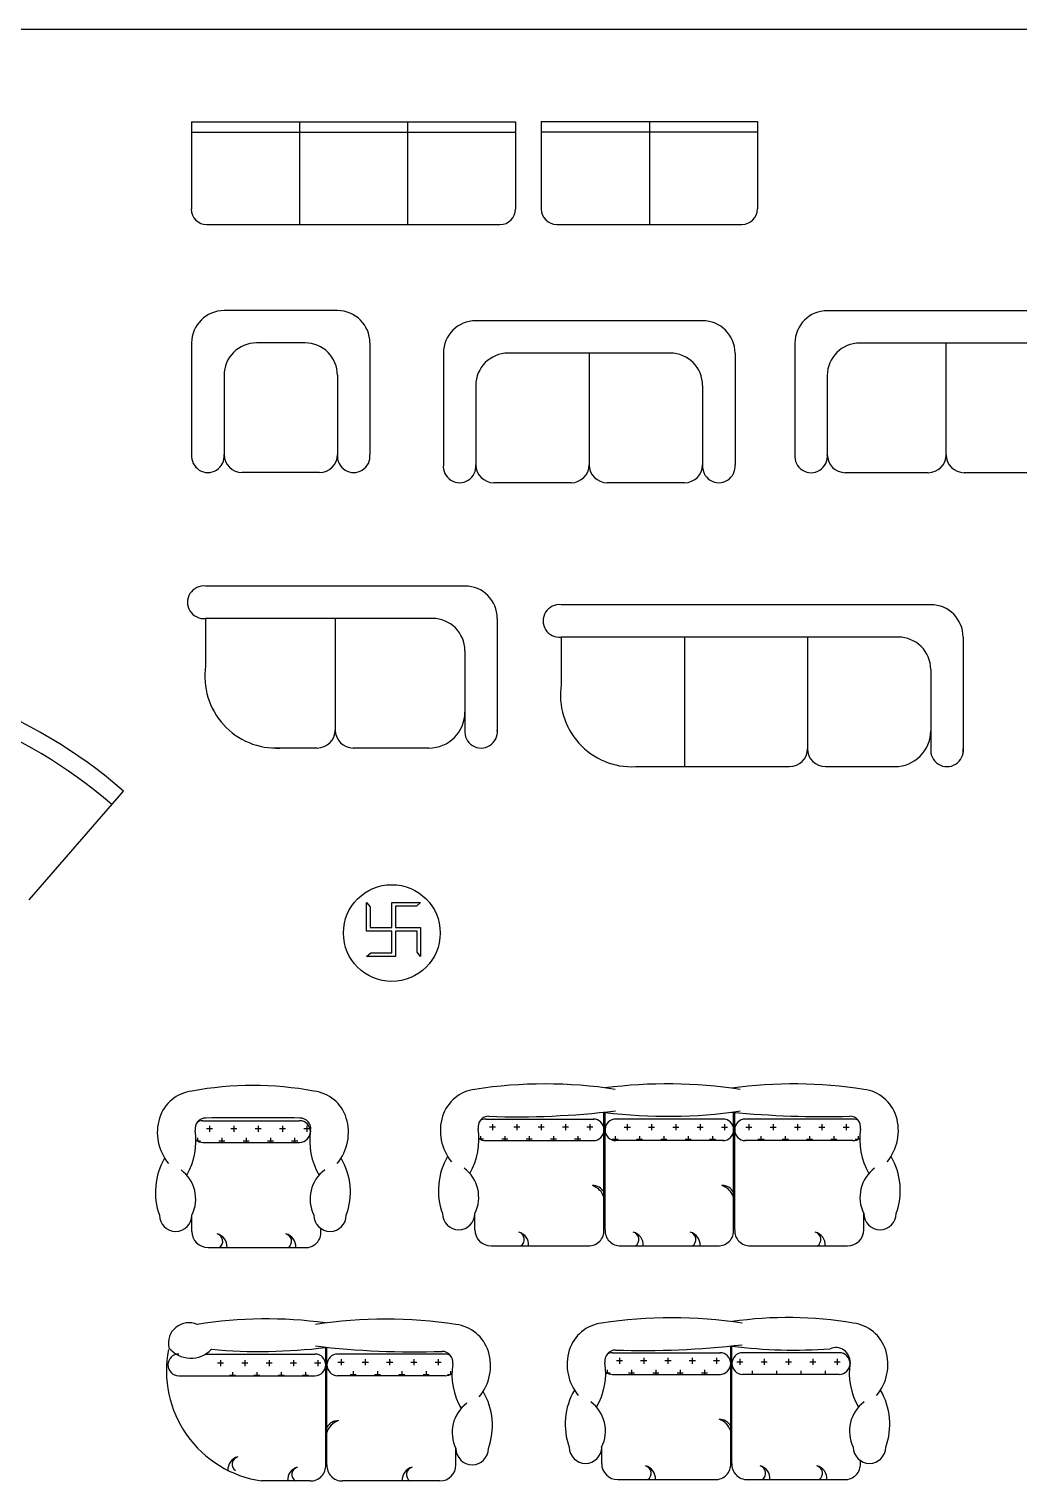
# Model space of a CAD drawing. Header units: metres. Extents: x 3586 to 7307, y 3108 to 6437.
# Drawn here: x 4052.218 to 4052.674, y 3258.48 to 3259.15 of the extents above; entities that cross this region are included whole.
import ezdxf

# ---------------------------------------------------------------- set-up
doc = ezdxf.new("R2010")
doc.units = ezdxf.units.M
doc.layers.add('FURNITURE', color=40, linetype='Continuous')

msp = doc.modelspace()

# ---------------------------------------------------------------- linework, layer by layer
for p, q in [((4051.04981, 3259.15026), (4053.22499, 3259.15026)), ((4052.37364, 3258.73403), (4052.37364, 3258.7473)), ((4052.37364, 3258.7473), (4052.37528, 3258.74534)), ((4052.38527, 3258.73578), (4052.38527, 3258.7473)), ((4052.38527, 3258.7473), (4052.39854, 3258.7473)), ((4052.39854, 3258.7473), (4052.39658, 3258.74566)), ((4052.37528, 3258.74534), (4052.37528, 3258.73578)), ((4052.39658, 3258.74566), (4052.38702, 3258.74566)), ((4052.38702, 3258.74566), (4052.38702, 3258.73578)), ((4052.38527, 3258.73403), (4052.37364, 3258.73403)), ((4052.37528, 3258.73578), (4052.38527, 3258.73578)), ((4052.38527, 3258.72405), (4052.38527, 3258.73403)), ((4052.38702, 3258.73578), (4052.39854, 3258.73578)), ((4052.3969, 3258.73403), (4052.38702, 3258.73403)), ((4052.38702, 3258.73403), (4052.38702, 3258.7224)), ((4052.3969, 3258.72436), (4052.3969, 3258.73403)), ((4052.39854, 3258.73578), (4052.39854, 3258.7224)), ((4052.37364, 3258.7224), (4052.3756, 3258.72405)), ((4052.38702, 3258.7224), (4052.37364, 3258.7224)), ((4052.3756, 3258.72405), (4052.38527, 3258.72405)), ((4052.39854, 3258.7224), (4052.3969, 3258.72436))]:
    msp.add_line(p, q)
msp.add_circle((4052.38527, 3258.73321), 0.02232)
at = {"layer": 'FURNITURE'}
for p, q in [((4052.29283, 3259.10749), (4052.44225, 3259.10749)), ((4052.29283, 3259.10749), (4052.29283, 3259.06717)), ((4052.29283, 3259.10275), (4052.44225, 3259.10275)), ((4052.34264, 3259.10749), (4052.34264, 3259.06006)), ((4052.39244, 3259.10749), (4052.39244, 3259.06006)), ((4052.44225, 3259.10749), (4052.44225, 3259.06717)), ((4052.45419, 3259.10756), (4052.55381, 3259.10756)), ((4052.45419, 3259.10756), (4052.45419, 3259.06724)), ((4052.45419, 3259.10282), (4052.55381, 3259.10282)), ((4052.504, 3259.10756), (4052.504, 3259.06013)), ((4052.55381, 3259.10756), (4052.55381, 3259.06724)), ((4052.29994, 3259.06006), (4052.43514, 3259.06006)), ((4052.46131, 3259.06013), (4052.54669, 3259.06013)), ((4052.36022, 3259.02039), (4052.30792, 3259.02039)), ((4052.52857, 3259.01568), (4052.42397, 3259.01568)), ((4052.75042, 3259.02031), (4052.58606, 3259.02031)), ((4052.29298, 3259.00545), (4052.29298, 3258.95398)), ((4052.34528, 3259.00545), (4052.32286, 3259.00545)), ((4052.37516, 3259.00545), (4052.37516, 3258.95398)), ((4052.57112, 3259.00537), (4052.57112, 3258.9539)), ((4052.73548, 3259.00537), (4052.601, 3259.00537)), ((4052.64085, 3258.9539), (4052.64085, 3259.00537)), ((4052.40903, 3259.00074), (4052.40903, 3258.94927)), ((4052.51363, 3259.00074), (4052.43891, 3259.00074)), ((4052.47627, 3259.00074), (4052.47627, 3258.94927)), ((4052.54351, 3259.00074), (4052.54351, 3258.94927)), ((4052.30792, 3258.99051), (4052.30792, 3258.95398)), ((4052.36022, 3258.99051), (4052.36022, 3258.95398)), ((4052.58606, 3258.99043), (4052.58606, 3258.9539)), ((4052.42397, 3258.98579), (4052.42397, 3258.94927)), ((4052.52857, 3258.98579), (4052.52857, 3258.94927)), ((4052.35192, 3258.94568), (4052.31622, 3258.94568)), ((4052.63255, 3258.9456), (4052.59436, 3258.9456)), ((4052.68734, 3258.9456), (4052.64915, 3258.9456)), ((4052.46797, 3258.94097), (4052.43227, 3258.94097)), ((4052.52027, 3258.94097), (4052.48457, 3258.94097)), ((4052.41896, 3258.89328), (4052.29942, 3258.89328)), ((4052.63375, 3258.88468), (4052.46338, 3258.88468)), ((4052.40402, 3258.87834), (4052.29942, 3258.87834)), ((4052.29942, 3258.87834), (4052.29942, 3258.85645)), ((4052.35919, 3258.87834), (4052.35919, 3258.82687)), ((4052.4339, 3258.87834), (4052.4339, 3258.82529)), ((4052.61881, 3258.86973), (4052.46338, 3258.86973)), ((4052.46338, 3258.86973), (4052.46338, 3258.84784)), ((4052.52017, 3258.86978), (4052.52017, 3258.81001)), ((4052.57696, 3258.86966), (4052.57696, 3258.81819)), ((4052.6487, 3258.86973), (4052.6487, 3258.81669)), ((4052.41896, 3258.8634), (4052.41896, 3258.82687)), ((4052.63375, 3258.85479), (4052.63375, 3258.81827)), ((4052.35089, 3258.81857), (4052.33048, 3258.81857)), ((4052.40236, 3258.81857), (4052.36749, 3258.81857)), ((4052.56866, 3258.80996), (4052.49763, 3258.80996)), ((4052.61715, 3258.80996), (4052.58526, 3258.80996)), ((4052.21801, 3258.74861), (4052.26159, 3258.79872)), ((4052.42855, 3258.64742), (4052.47836, 3258.64742)), ((4052.48309, 3258.59636), (4052.48309, 3258.65057)), ((4052.48359, 3258.59636), (4052.48359, 3258.65062)), ((4052.53813, 3258.64742), (4052.48832, 3258.64742)), ((4052.54286, 3258.59636), (4052.54286, 3258.65052)), ((4052.54336, 3258.59636), (4052.54336, 3258.65047)), ((4052.5979, 3258.64742), (4052.54809, 3258.64742)), ((4052.29806, 3258.64662), (4052.34274, 3258.64662)), ((4052.29806, 3258.63666), (4052.34274, 3258.63666)), ((4052.42855, 3258.63745), (4052.47836, 3258.63745)), ((4052.53813, 3258.63745), (4052.48832, 3258.63745)), ((4052.5979, 3258.63745), (4052.54809, 3258.63745)), ((4052.29308, 3258.59557), (4052.29308, 3258.60304)), ((4052.29308, 3258.59557), (4052.29308, 3258.60304)), ((4052.42357, 3258.59636), (4052.42357, 3258.60383)), ((4052.42357, 3258.59636), (4052.42357, 3258.60383)), ((4052.60288, 3258.59636), (4052.60288, 3258.60383)), ((4052.3526, 3258.59557), (4052.3526, 3258.59687)), ((4052.30055, 3258.5881), (4052.34538, 3258.5881)), ((4052.34538, 3258.5881), (4052.34538, 3258.5881)), ((4052.43104, 3258.58889), (4052.47587, 3258.58889)), ((4052.47587, 3258.58889), (4052.47587, 3258.58889)), ((4052.49081, 3258.58889), (4052.53564, 3258.58889)), ((4052.49081, 3258.58889), (4052.49081, 3258.58889)), ((4052.55058, 3258.58889), (4052.5954, 3258.58889)), ((4052.35482, 3258.48791), (4052.35482, 3258.54217)), ((4052.35532, 3258.48791), (4052.35532, 3258.54212)), ((4052.54154, 3258.48852), (4052.54154, 3258.54273)), ((4052.54203, 3258.48852), (4052.54203, 3258.54278)), ((4052.29939, 3258.53897), (4052.34984, 3258.53897)), ((4052.40986, 3258.53897), (4052.36005, 3258.53897)), ((4052.487, 3258.53958), (4052.53681, 3258.53958)), ((4052.59156, 3258.53958), (4052.54702, 3258.53958)), ((4052.59654, 3258.53443), (4052.59654, 3258.53575)), ((4052.287, 3258.529), (4052.34984, 3258.529)), ((4052.40986, 3258.529), (4052.36005, 3258.529)), ((4052.487, 3258.52962), (4052.53681, 3258.52962)), ((4052.59156, 3258.52962), (4052.54702, 3258.52962)), ((4052.41484, 3258.48791), (4052.41484, 3258.49538)), ((4052.41484, 3258.48791), (4052.41484, 3258.49538)), ((4052.48202, 3258.48852), (4052.48202, 3258.496)), ((4052.48202, 3258.48852), (4052.48202, 3258.496)), ((4052.60131, 3258.48852), (4052.60131, 3258.48982)), ((4052.3476, 3258.48044), (4052.32518, 3258.48044)), ((4052.3476, 3258.48044), (4052.3476, 3258.48044)), ((4052.40737, 3258.48044), (4052.36254, 3258.48044)), ((4052.36254, 3258.48044), (4052.36254, 3258.48044)), ((4052.48949, 3258.48105), (4052.53431, 3258.48105)), ((4052.53431, 3258.48105), (4052.53431, 3258.48105)), ((4052.54926, 3258.48105), (4052.59408, 3258.48105)), ((4052.54926, 3258.48105), (4052.54926, 3258.48105))]:
    msp.add_line(p, q, dxfattribs=at)
at = {"layer": 'FURNITURE', "color": 251}
for p, q in [((4052.30265, 3258.64288), (4052.29985, 3258.64288)), ((4052.30125, 3258.64428), (4052.30125, 3258.64148)), ((4052.31386, 3258.64288), (4052.31106, 3258.64288)), ((4052.31246, 3258.64428), (4052.31246, 3258.64148)), ((4052.32506, 3258.64288), (4052.32226, 3258.64288)), ((4052.32366, 3258.64428), (4052.32366, 3258.64148)), ((4052.33627, 3258.64288), (4052.33347, 3258.64288)), ((4052.33487, 3258.64428), (4052.33487, 3258.64148)), ((4052.34748, 3258.64288), (4052.34468, 3258.64288)), ((4052.34608, 3258.64428), (4052.34608, 3258.64148)), ((4052.29565, 3258.63867), (4052.29565, 3258.63729)), ((4052.29705, 3258.63727), (4052.29567, 3258.63727)), ((4052.30825, 3258.63727), (4052.30545, 3258.63727)), ((4052.30685, 3258.63867), (4052.30685, 3258.63666)), ((4052.31946, 3258.63727), (4052.31666, 3258.63727)), ((4052.31806, 3258.63867), (4052.31806, 3258.63666)), ((4052.33067, 3258.63727), (4052.32787, 3258.63727)), ((4052.32927, 3258.63867), (4052.32927, 3258.63666)), ((4052.34187, 3258.63727), (4052.33907, 3258.63727)), ((4052.34047, 3258.63867), (4052.34047, 3258.63666))]:
    msp.add_line(p, q, dxfattribs=at)
at = {"layer": 'FURNITURE', "color": 252}
for p, q in [((4052.43314, 3258.64367), (4052.43034, 3258.64367)), ((4052.43174, 3258.64507), (4052.43174, 3258.64227)), ((4052.44435, 3258.64367), (4052.44155, 3258.64367)), ((4052.44295, 3258.64507), (4052.44295, 3258.64227)), ((4052.45555, 3258.64367), (4052.45275, 3258.64367)), ((4052.45415, 3258.64507), (4052.45415, 3258.64227)), ((4052.46676, 3258.64367), (4052.46396, 3258.64367)), ((4052.46536, 3258.64507), (4052.46536, 3258.64227)), ((4052.47797, 3258.64367), (4052.47517, 3258.64367)), ((4052.47657, 3258.64507), (4052.47657, 3258.64227)), ((4052.48374, 3258.64367), (4052.48404, 3258.64367)), ((4052.49245, 3258.64367), (4052.49525, 3258.64367)), ((4052.49385, 3258.64507), (4052.49385, 3258.64227)), ((4052.50365, 3258.64367), (4052.50645, 3258.64367)), ((4052.50505, 3258.64507), (4052.50505, 3258.64227)), ((4052.51486, 3258.64367), (4052.51766, 3258.64367)), ((4052.51626, 3258.64507), (4052.51626, 3258.64227)), ((4052.52607, 3258.64367), (4052.52887, 3258.64367)), ((4052.52747, 3258.64507), (4052.52747, 3258.64227)), ((4052.53727, 3258.64367), (4052.54007, 3258.64367)), ((4052.53867, 3258.64507), (4052.53867, 3258.64227)), ((4052.54848, 3258.64367), (4052.55128, 3258.64367)), ((4052.54988, 3258.64507), (4052.54988, 3258.64227)), ((4052.55969, 3258.64367), (4052.56249, 3258.64367)), ((4052.56109, 3258.64507), (4052.56109, 3258.64227)), ((4052.57089, 3258.64367), (4052.57369, 3258.64367)), ((4052.57229, 3258.64507), (4052.57229, 3258.64227)), ((4052.5821, 3258.64367), (4052.5849, 3258.64367)), ((4052.5835, 3258.64507), (4052.5835, 3258.64227)), ((4052.59331, 3258.64367), (4052.59611, 3258.64367)), ((4052.59471, 3258.64507), (4052.59471, 3258.64227)), ((4052.42614, 3258.63947), (4052.42614, 3258.63808)), ((4052.42754, 3258.63807), (4052.42616, 3258.63807)), ((4052.43874, 3258.63807), (4052.43594, 3258.63807)), ((4052.43734, 3258.63947), (4052.43734, 3258.63745)), ((4052.44995, 3258.63807), (4052.44715, 3258.63807)), ((4052.44855, 3258.63947), (4052.44855, 3258.63745)), ((4052.46116, 3258.63807), (4052.45836, 3258.63807)), ((4052.45976, 3258.63947), (4052.45976, 3258.63745)), ((4052.47236, 3258.63807), (4052.46956, 3258.63807)), ((4052.47096, 3258.63947), (4052.47096, 3258.63745)), ((4052.48684, 3258.63807), (4052.48964, 3258.63807)), ((4052.48824, 3258.63947), (4052.48824, 3258.63746)), ((4052.49805, 3258.63807), (4052.50085, 3258.63807)), ((4052.49945, 3258.63947), (4052.49945, 3258.63745)), ((4052.50926, 3258.63807), (4052.51206, 3258.63807)), ((4052.51066, 3258.63947), (4052.51066, 3258.63745)), ((4052.52046, 3258.63807), (4052.52326, 3258.63807)), ((4052.52186, 3258.63947), (4052.52186, 3258.63745)), ((4052.53167, 3258.63807), (4052.53447, 3258.63807)), ((4052.53307, 3258.63947), (4052.53307, 3258.63745)), ((4052.55408, 3258.63807), (4052.55688, 3258.63807)), ((4052.55548, 3258.63947), (4052.55548, 3258.63745)), ((4052.56529, 3258.63807), (4052.56809, 3258.63807)), ((4052.56669, 3258.63947), (4052.56669, 3258.63745)), ((4052.5765, 3258.63807), (4052.5793, 3258.63807)), ((4052.5779, 3258.63947), (4052.5779, 3258.63745)), ((4052.5877, 3258.63807), (4052.5905, 3258.63807)), ((4052.5891, 3258.63947), (4052.5891, 3258.63745)), ((4052.59891, 3258.63807), (4052.60029, 3258.63807)), ((4052.60031, 3258.63947), (4052.60031, 3258.63808)), ((4052.30765, 3258.53476), (4052.30485, 3258.53476)), ((4052.30625, 3258.53616), (4052.30625, 3258.53336)), ((4052.31186, 3258.53897), (4052.31186, 3258.53896)), ((4052.31886, 3258.53476), (4052.31606, 3258.53476)), ((4052.31746, 3258.53616), (4052.31746, 3258.53336)), ((4052.32306, 3258.53897), (4052.32306, 3258.53896)), ((4052.33007, 3258.53476), (4052.32726, 3258.53476)), ((4052.32867, 3258.53616), (4052.32867, 3258.53336)), ((4052.33427, 3258.53897), (4052.33427, 3258.53896)), ((4052.34127, 3258.53476), (4052.33847, 3258.53476)), ((4052.33987, 3258.53616), (4052.33987, 3258.53336)), ((4052.34548, 3258.53897), (4052.34548, 3258.53896)), ((4052.35248, 3258.53476), (4052.34968, 3258.53476)), ((4052.35108, 3258.53616), (4052.35108, 3258.53336)), ((4052.36044, 3258.53522), (4052.36324, 3258.53522)), ((4052.36184, 3258.53662), (4052.36184, 3258.53382)), ((4052.37165, 3258.53522), (4052.37445, 3258.53522)), ((4052.37305, 3258.53662), (4052.37305, 3258.53382)), ((4052.38285, 3258.53522), (4052.38566, 3258.53522)), ((4052.38425, 3258.53662), (4052.38425, 3258.53382)), ((4052.39406, 3258.53522), (4052.39686, 3258.53522)), ((4052.39546, 3258.53662), (4052.39546, 3258.53382)), ((4052.40527, 3258.53522), (4052.40807, 3258.53522)), ((4052.40667, 3258.53662), (4052.40667, 3258.53382)), ((4052.49159, 3258.53583), (4052.48879, 3258.53583)), ((4052.49019, 3258.53723), (4052.49019, 3258.53443)), ((4052.50279, 3258.53583), (4052.49999, 3258.53583)), ((4052.50139, 3258.53723), (4052.50139, 3258.53443)), ((4052.514, 3258.53583), (4052.5112, 3258.53583)), ((4052.5126, 3258.53723), (4052.5126, 3258.53443)), ((4052.52521, 3258.53583), (4052.52241, 3258.53583)), ((4052.52381, 3258.53723), (4052.52381, 3258.53443)), ((4052.53641, 3258.53583), (4052.53361, 3258.53583)), ((4052.53501, 3258.53723), (4052.53501, 3258.53443)), ((4052.54438, 3258.53537), (4052.54718, 3258.53537)), ((4052.54578, 3258.53677), (4052.54578, 3258.53397)), ((4052.55138, 3258.53958), (4052.55138, 3258.53957)), ((4052.55558, 3258.53537), (4052.55838, 3258.53537)), ((4052.55698, 3258.53677), (4052.55698, 3258.53397)), ((4052.56259, 3258.53958), (4052.56259, 3258.53957)), ((4052.56679, 3258.53537), (4052.56959, 3258.53537)), ((4052.56819, 3258.53677), (4052.56819, 3258.53397)), ((4052.57379, 3258.53958), (4052.57379, 3258.53957)), ((4052.578, 3258.53537), (4052.5808, 3258.53537)), ((4052.5794, 3258.53677), (4052.5794, 3258.53397)), ((4052.585, 3258.53958), (4052.585, 3258.53957)), ((4052.5892, 3258.53537), (4052.592, 3258.53537)), ((4052.5906, 3258.53677), (4052.5906, 3258.53397)), ((4052.31326, 3258.52915), (4052.31045, 3258.52915)), ((4052.31186, 3258.53056), (4052.31186, 3258.529)), ((4052.32446, 3258.52915), (4052.32166, 3258.52915)), ((4052.32306, 3258.53056), (4052.32306, 3258.529)), ((4052.33567, 3258.52915), (4052.33287, 3258.52915)), ((4052.33427, 3258.53056), (4052.33427, 3258.529)), ((4052.34688, 3258.52915), (4052.34407, 3258.52915)), ((4052.34548, 3258.53056), (4052.34548, 3258.529)), ((4052.36604, 3258.52961), (4052.36885, 3258.52961)), ((4052.36744, 3258.53102), (4052.36744, 3258.529)), ((4052.37725, 3258.52961), (4052.38005, 3258.52961)), ((4052.37865, 3258.53102), (4052.37865, 3258.529)), ((4052.38846, 3258.52961), (4052.39126, 3258.52961)), ((4052.38986, 3258.53102), (4052.38986, 3258.529)), ((4052.39966, 3258.52961), (4052.40247, 3258.52961)), ((4052.40106, 3258.53102), (4052.40106, 3258.529)), ((4052.41087, 3258.52961), (4052.41225, 3258.52961)), ((4052.41227, 3258.53102), (4052.41227, 3258.52963)), ((4052.48458, 3258.53163), (4052.48458, 3258.53024)), ((4052.48598, 3258.53023), (4052.48461, 3258.53023)), ((4052.49719, 3258.53023), (4052.49439, 3258.53023)), ((4052.49579, 3258.53163), (4052.49579, 3258.52962)), ((4052.5084, 3258.53023), (4052.5056, 3258.53023)), ((4052.507, 3258.53163), (4052.507, 3258.52962)), ((4052.5196, 3258.53023), (4052.5168, 3258.53023)), ((4052.5182, 3258.53163), (4052.5182, 3258.52962)), ((4052.53081, 3258.53023), (4052.52801, 3258.53023)), ((4052.52941, 3258.53163), (4052.52941, 3258.52962)), ((4052.54998, 3258.52977), (4052.55278, 3258.52977)), ((4052.55138, 3258.53117), (4052.55138, 3258.52962)), ((4052.56119, 3258.52977), (4052.56399, 3258.52977)), ((4052.56259, 3258.53117), (4052.56259, 3258.52962)), ((4052.57239, 3258.52977), (4052.57519, 3258.52977)), ((4052.57379, 3258.53117), (4052.57379, 3258.52962)), ((4052.5836, 3258.52977), (4052.5864, 3258.52977)), ((4052.585, 3258.53117), (4052.585, 3258.52962))]:
    msp.add_line(p, q, dxfattribs=at)
at = {"layer": 'FURNITURE'}
for centre, radius, start, end in [((4052.29994, 3259.06717), 0.00712, 180, 270), ((4052.43514, 3259.06717), 0.00712, 270, 0), ((4052.46131, 3259.06724), 0.00712, 180, 270), ((4052.54669, 3259.06724), 0.00712, 270, 0), ((4052.30792, 3259.00545), 0.01494, 90, 180), ((4052.36022, 3259.00545), 0.01494, 0, 90), ((4052.42397, 3259.00074), 0.01494, 90, 180), ((4052.52857, 3259.00074), 0.01494, 0, 90), ((4052.58606, 3259.00537), 0.01494, 90, 180), ((4052.32286, 3258.99051), 0.01494, 90, 180), ((4052.34528, 3258.99051), 0.01494, 0, 90), ((4052.601, 3258.99043), 0.01494, 90, 180), ((4052.43891, 3258.98579), 0.01494, 90, 180), ((4052.51363, 3258.98579), 0.01494, 0, 90), ((4052.31622, 3258.95398), 0.0083, 180, 270), ((4052.35192, 3258.95398), 0.0083, 270, 0), ((4052.43227, 3258.94927), 0.0083, 180, 270), ((4052.46797, 3258.94927), 0.0083, 270, 0), ((4052.48457, 3258.94927), 0.0083, 180, 270), ((4052.52027, 3258.94927), 0.0083, 270, 0), ((4052.59436, 3258.9539), 0.0083, 180, 270), ((4052.63255, 3258.9539), 0.0083, 270, 0), ((4052.64915, 3258.9539), 0.0083, 180, 270), ((4052.41896, 3258.87834), 0.01494, 0, 90), ((4052.63375, 3258.86973), 0.01494, 0, 90), ((4052.40402, 3258.8634), 0.01494, 0, 90), ((4052.61881, 3258.85479), 0.01494, 0, 90), ((4052.10915, 3258.62343), 0.2323, 48.99024, 90), ((4052.10915, 3258.62343), 0.224, 48.99024, 90), ((4052.40236, 3258.83517), 0.0166, 270, 0), ((4052.35089, 3258.82687), 0.0083, 270, 0), ((4052.36749, 3258.82687), 0.0083, 180, 270), ((4052.61715, 3258.82657), 0.0166, 270, 0), ((4052.56866, 3258.81827), 0.0083, 270, 0), ((4052.58526, 3258.81827), 0.0083, 180, 270), ((4052.29534, 3258.64242), 0.01804, 97.18424, 162.4269), ((4052.32121, 3258.50634), 0.15653, 79.64776, 100.35224), ((4052.34708, 3258.64242), 0.01804, 17.5731, 82.81576), ((4052.42583, 3258.64321), 0.01804, 97.18424, 162.4269), ((4052.45594, 3258.45192), 0.21168, 81.20259, 98.79741), ((4052.51237, 3258.43823), 0.22538, 81.45789, 97.31449), ((4052.5705, 3258.45192), 0.21168, 81.20259, 97.75721), ((4052.60062, 3258.64321), 0.01804, 17.5731, 82.81576), ((4052.2997, 3258.64125), 0.02255, 162.93615, 219.54954), ((4052.2995, 3258.64289), 0.00498, 90, 189.04885), ((4052.32121, 3257.09552), 1.5525, 89.19869, 90.80131), ((4052.34292, 3258.64289), 0.00498, 350.95115, 90), ((4052.34272, 3258.64125), 0.02255, 320.45046, 17.06385), ((4052.43019, 3258.64204), 0.02255, 162.93615, 219.54954), ((4052.42999, 3258.64368), 0.00498, 90, 189.04885), ((4052.42855, 3258.64243), 0.00498, 90, 119.9526), ((4052.44285, 3259.03064), 0.3822, 268.07185, 276.83327), ((4052.47811, 3258.64243), 0.00498, 270, 90), ((4052.48857, 3258.64243), 0.00498, 90, 270), ((4052.51237, 3258.87404), 0.22538, 262.68551, 278.54211), ((4052.53788, 3258.64243), 0.00498, 270, 90), ((4052.58475, 3259.08564), 0.43713, 264.37864, 271.5353), ((4052.54834, 3258.64243), 0.00498, 90, 270), ((4052.59646, 3258.64368), 0.00498, 350.95115, 90), ((4052.5979, 3258.64243), 0.00498, 60.0474, 90), ((4052.59626, 3258.64204), 0.02255, 320.45046, 17.06385), ((4052.26395, 3258.63723), 0.03101, 329.58828, 9.04885), ((4052.29806, 3258.64164), 0.00498, 90, 119.9526), ((4052.34274, 3258.64164), 0.00498, 270, 90), ((4052.37846, 3258.63723), 0.03101, 170.95115, 210.41172), ((4052.39444, 3258.63802), 0.03101, 329.58828, 9.04885), ((4052.632, 3258.63802), 0.03101, 170.95115, 210.41172), ((4052.29806, 3258.64164), 0.00498, 231.47755, 270), ((4052.42855, 3258.64243), 0.00498, 231.47755, 270), ((4052.5979, 3258.64243), 0.00498, 270, 308.52245), ((4052.30727, 3258.61368), 0.03101, 149.58828, 200.06925), ((4052.33515, 3258.61368), 0.03101, 339.93075, 30.41172), ((4052.43775, 3258.61448), 0.03101, 149.58828, 200.06925), ((4052.58869, 3258.61448), 0.03101, 339.93075, 30.41172), ((4052.27814, 3258.61051), 0.01671, 333.43495, 53.39572), ((4052.36428, 3258.61051), 0.01671, 126.60428, 206.56505), ((4052.40863, 3258.61131), 0.01671, 333.43495, 53.39572), ((4052.61782, 3258.61131), 0.01671, 126.60428, 206.56505), ((4052.28561, 3258.60304), 0.00747, 180, 0), ((4052.35681, 3258.60304), 0.00747, 180, 0), ((4052.4161, 3258.60383), 0.00747, 180, 0), ((4052.61035, 3258.60383), 0.00747, 180, 0), ((4052.30055, 3258.59557), 0.00747, 180, 270), ((4052.34555, 3258.59516), 0.00706, 268.62785, 3.31419), ((4052.43104, 3258.59636), 0.00747, 180, 270), ((4052.47604, 3258.59595), 0.00706, 268.62785, 3.31419), ((4052.49064, 3258.59595), 0.00706, 176.68581, 271.37215), ((4052.53581, 3258.59595), 0.00706, 268.62785, 3.31419), ((4052.55041, 3258.59595), 0.00706, 176.68581, 271.37215), ((4052.5954, 3258.59636), 0.00747, 270, 0), ((4052.29172, 3258.54398), 0.00948, 66.28837, 192.69657), ((4052.32735, 3258.35563), 0.19959, 82.11546, 99.17379), ((4052.38246, 3258.34347), 0.21168, 81.20259, 98.79741), ((4052.48427, 3258.53537), 0.01804, 97.18424, 162.4269), ((4052.51439, 3258.34408), 0.21168, 81.20259, 98.79741), ((4052.568, 3258.37857), 0.17727, 80.24236, 98.39276), ((4052.59578, 3258.53537), 0.01804, 17.5731, 82.81576), ((4052.41258, 3258.53476), 0.01804, 17.5731, 82.81576), ((4052.32446, 3258.78587), 0.2457, 264.78673, 277.07616), ((4052.39556, 3258.92219), 0.3822, 263.16673, 271.92815), ((4052.40842, 3258.53523), 0.00498, 350.95115, 90), ((4052.40822, 3258.53359), 0.02255, 320.45046, 17.06385), ((4052.48863, 3258.5342), 0.02255, 162.93615, 219.54954), ((4052.48843, 3258.53584), 0.00498, 90, 189.04885), ((4052.50129, 3258.9228), 0.3822, 268.07185, 276.83327), ((4052.57082, 3258.7662), 0.22538, 262.68551, 274.20455), ((4052.58996, 3258.53537), 0.0066, 357.27433, 113.3532), ((4052.59142, 3258.5342), 0.02255, 320.45046, 17.06385), ((4052.287, 3258.53398), 0.00498, 90, 270), ((4052.34984, 3258.53398), 0.00498, 270, 90), ((4052.3603, 3258.53398), 0.00498, 90, 270), ((4052.40986, 3258.53398), 0.00498, 60.0474, 90), ((4052.44396, 3258.52957), 0.03101, 170.95115, 210.41172), ((4052.45289, 3258.53018), 0.03101, 329.58828, 9.04885), ((4052.487, 3258.5346), 0.00498, 90, 119.9526), ((4052.53656, 3258.5346), 0.00498, 270, 90), ((4052.54702, 3258.5346), 0.00498, 90, 270), ((4052.59156, 3258.5346), 0.00498, 270, 90), ((4052.62717, 3258.53018), 0.03101, 170.95115, 210.41172), ((4052.40986, 3258.53398), 0.00498, 270, 308.52245), ((4052.487, 3258.5346), 0.00498, 231.47755, 270), ((4052.40065, 3258.50602), 0.03101, 339.93075, 30.41172), ((4052.4962, 3258.50664), 0.03101, 149.58828, 200.06925), ((4052.58386, 3258.50664), 0.03101, 339.93075, 30.41172), ((4052.42978, 3258.50285), 0.01671, 126.60428, 206.56505), ((4052.46707, 3258.50347), 0.01671, 333.43495, 53.39572), ((4052.61298, 3258.50347), 0.01671, 126.60428, 206.56505), ((4052.42231, 3258.49538), 0.00747, 180, 0), ((4052.47455, 3258.496), 0.00747, 180, 0), ((4052.60551, 3258.496), 0.00747, 180, 0), ((4052.34777, 3258.4875), 0.00706, 268.62785, 3.31419), ((4052.36237, 3258.4875), 0.00706, 176.68581, 271.37215), ((4052.40737, 3258.48791), 0.00747, 270, 0), ((4052.48949, 3258.48852), 0.00747, 180, 270), ((4052.53448, 3258.48812), 0.00706, 268.62785, 3.31419), ((4052.54909, 3258.48812), 0.00706, 176.68581, 271.37215), ((4052.59425, 3258.48812), 0.00706, 268.62785, 3.31419)]:
    msp.add_arc(centre, radius, start, end, dxfattribs=at)
at = {"layer": 'FURNITURE', "lineweight": -3}
for centre, radius, start, end in [((4052.30045, 3258.95319), 0.00751, 173.97442, 6.02558), ((4052.36769, 3258.95319), 0.00751, 173.97442, 6.02558), ((4052.4165, 3258.94848), 0.00751, 173.97442, 6.02558), ((4052.53604, 3258.94848), 0.00751, 173.97442, 6.02558), ((4052.57859, 3258.95311), 0.00751, 173.97442, 6.02558), ((4052.29857, 3258.88581), 0.00752, 83.47896, 276.52104), ((4052.46252, 3258.8772), 0.00752, 83.47896, 276.52104), ((4052.33208, 3258.85155), 0.03302, 171.47927, 272.77389), ((4052.49603, 3258.84295), 0.03302, 171.47927, 272.77389), ((4052.42643, 3258.82608), 0.00751, 173.97442, 6.02558), ((4052.64123, 3258.81748), 0.00751, 173.97442, 6.02558), ((4052.33274, 3258.53133), 0.05144, 169.00878, 261.55369), ((4052.29262, 3258.55016), 0.01308, 219.16439, 316.69441)]:
    msp.add_arc(centre, radius, start, end, dxfattribs=at)
at = {"layer": 'FURNITURE', "color": 252}
for centre, radius, start, end in [((4052.47782, 3258.61063), 0.00609, 30.04028, 90.95274), ((4052.47522, 3258.60888), 0.00823, 16.95808, 72.2826), ((4052.53759, 3258.61063), 0.00609, 30.04028, 90.95274), ((4052.53499, 3258.60888), 0.00823, 16.95808, 72.2826), ((4052.44228, 3258.58933), 0.00609, 355.85941, 75.95274), ((4052.44288, 3258.59184), 0.00351, 303.08942, 75.54846), ((4052.4951, 3258.58933), 0.00609, 355.85941, 75.95274), ((4052.4957, 3258.59184), 0.00351, 303.08942, 75.54846), ((4052.52134, 3258.58933), 0.00609, 355.85941, 75.95274), ((4052.52194, 3258.59184), 0.00351, 303.08942, 75.54846), ((4052.57962, 3258.59184), 0.00351, 303.08942, 75.54846), ((4052.57902, 3258.58933), 0.00609, 355.85941, 75.95274), ((4052.36058, 3258.50218), 0.00609, 89.04726, 149.95972), ((4052.36319, 3258.50043), 0.00823, 107.7174, 163.04192), ((4052.53627, 3258.50279), 0.00609, 30.04028, 90.95274), ((4052.53366, 3258.50104), 0.00823, 16.95808, 72.2826), ((4052.31575, 3258.48564), 0.00609, 104.04726, 184.14059), ((4052.31515, 3258.48814), 0.00351, 104.45154, 236.91058), ((4052.34331, 3258.48088), 0.00609, 104.04726, 184.14059), ((4052.3427, 3258.48339), 0.00351, 104.45154, 236.91058), ((4052.39613, 3258.48088), 0.00609, 104.04726, 184.14059), ((4052.39553, 3258.48339), 0.00351, 104.45154, 236.91058), ((4052.50073, 3258.48149), 0.00609, 355.85941, 75.95274), ((4052.50133, 3258.484), 0.00351, 303.08942, 75.54846), ((4052.55355, 3258.48149), 0.00609, 355.85941, 75.95274), ((4052.55415, 3258.484), 0.00351, 303.08942, 75.54846), ((4052.57979, 3258.48149), 0.00609, 355.85941, 75.95274), ((4052.58039, 3258.484), 0.00351, 303.08942, 75.54846)]:
    msp.add_arc(centre, radius, start, end, dxfattribs=at)
at = {"layer": 'FURNITURE', "color": 251}
for centre, radius, start, end in [((4052.30381, 3258.59104), 0.00351, 303.08942, 75.54846), ((4052.30321, 3258.58854), 0.00609, 355.85941, 75.95274), ((4052.33492, 3258.58854), 0.00609, 355.85941, 75.95274), ((4052.33552, 3258.59104), 0.00351, 303.08942, 75.54846)]:
    msp.add_arc(centre, radius, start, end, dxfattribs=at)

doc.saveas('drawing.dxf')
